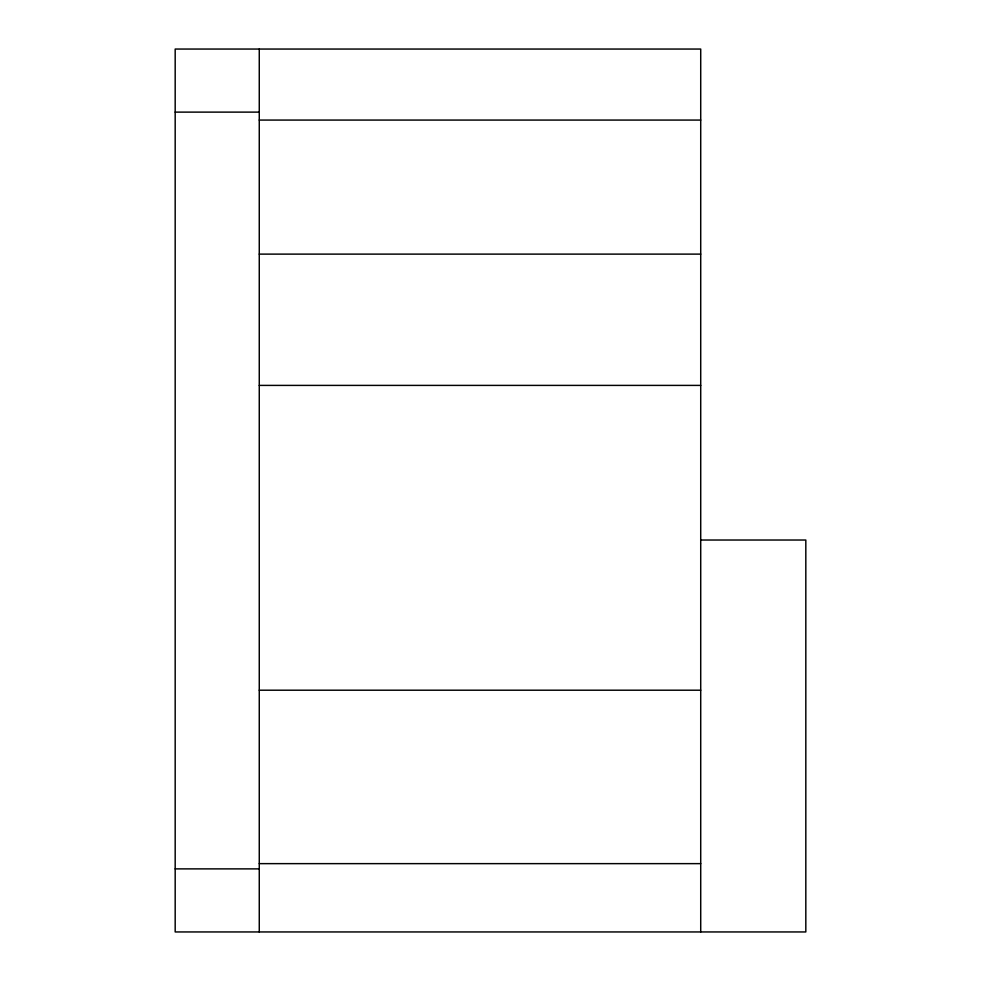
<?xml version="1.0" encoding="UTF-8"?>
<svg xmlns="http://www.w3.org/2000/svg" width="981" height="981" viewBox="0 0 981 981"><rect width="100%" height="100%" fill="white"/><g stroke="black" fill="none" stroke-linecap="round" stroke-linejoin="round"><path stroke-width="1.47" d="M175.182 112.116L259.266 112.116M259.266 120.074L700.716 120.074M259.266 254.116L700.716 254.116M259.266 385.398L700.716 385.398M700.716 540.028L805.818 540.028L805.818 931.95L175.182 931.95L175.182 49.05L700.716 49.05L700.716 931.95M259.266 690.207L700.716 690.207M259.266 863.636L700.716 863.636M175.182 868.884L259.266 868.884M259.266 49.05L259.266 931.95"/></g></svg>
